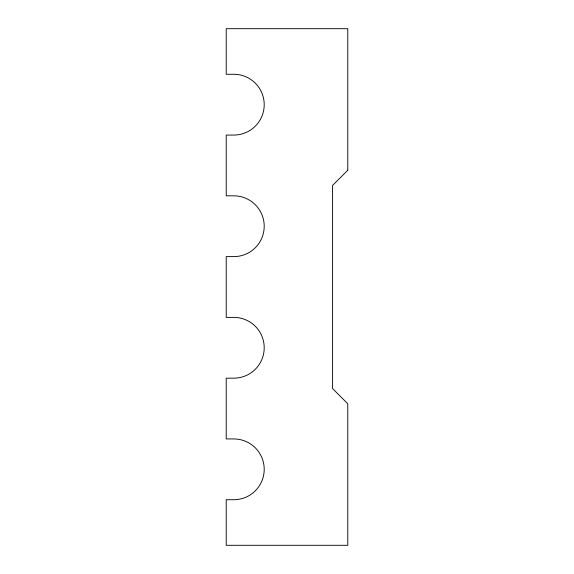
<?xml version="1.0" encoding="UTF-8"?>
<svg xmlns="http://www.w3.org/2000/svg" width="574" height="574" viewBox="0 0 574 574"><rect width="100%" height="100%" fill="white"/><g stroke="black" fill="none" stroke-linecap="round" stroke-linejoin="round"><path stroke-width="0.86" d="M347.779 170.227L332.583 185.424L332.583 388.576L347.779 403.773L347.779 545.3L226.221 545.3L226.221 499.717L233.819 499.717A30.386 30.386 0 0 0 264.212 469.331A30.386 30.386 0 0 0 233.819 438.938L226.221 438.938L226.221 378.166L233.819 378.166A30.386 30.386 0 0 0 264.212 347.779A30.386 30.386 0 0 0 233.819 317.386L226.221 317.386L226.221 256.614L233.819 256.614A30.386 30.386 0 0 0 264.212 226.221A30.386 30.386 0 0 0 233.819 195.834L226.221 195.834L226.221 135.062L233.819 135.062A30.386 30.386 0 0 0 264.212 104.669A30.386 30.386 0 0 0 233.819 74.283L226.221 74.283L226.221 28.7L347.779 28.7L347.779 170.227"/></g></svg>
